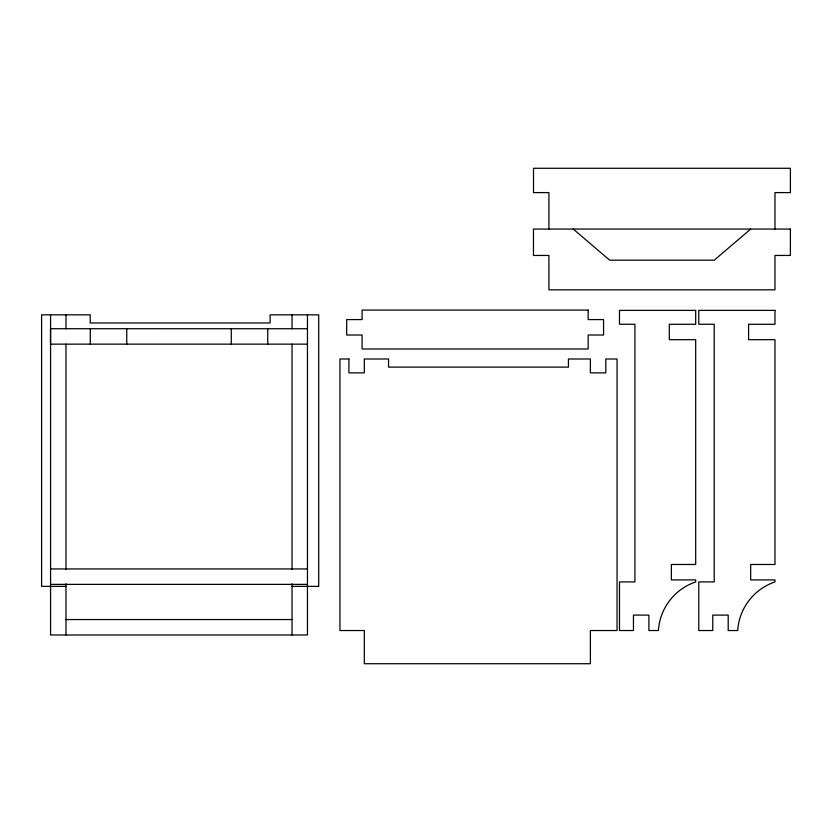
<?xml version="1.0" encoding="UTF-8"?>
<svg xmlns="http://www.w3.org/2000/svg" width="832" height="832" viewBox="0 0 832 832"><rect width="100%" height="100%" fill="white"/><g stroke="black" fill="none" stroke-linecap="round" stroke-linejoin="round"><path stroke-width="1.25" d="M750.682 229.06L714.22 260.187L609.7 260.187L573.238 229.06M307.455 328.734L50.523 328.713L50.523 344.146L307.455 344.146M50.565 568.942L307.455 568.942M50.565 584.376L307.455 584.376M65.978 586.373L41.6 586.373L41.6 314.839L90.22 314.839L90.22 322.972L270.098 322.972L270.098 314.839L318.708 314.839L318.708 586.373L292.042 586.373M65.978 619.559L292.042 619.559M774.987 229.06L774.987 192.598L790.4 192.598L790.4 168.282L533.51 168.282L533.51 192.598L548.922 192.598L548.922 229.06M307.455 314.839L307.455 634.993L50.565 634.993L50.565 314.839M292.042 314.839L292.042 328.734M292.042 344.146L292.042 569.546M292.042 583.783L292.042 634.993M267.738 328.713L267.738 344.146M231.275 328.713L231.275 344.146M126.755 328.713L126.755 344.146M90.293 328.713L90.293 344.146M65.978 314.839L65.978 328.734M65.978 344.146L65.978 569.546M65.978 583.783L65.978 634.993M790.4 229.06L533.468 229.06L533.468 255.445L548.922 255.445L548.922 289.827L774.987 289.827L774.987 255.445L790.4 255.445L790.4 229.06M588.162 310.086L362.097 310.086L362.097 319.582L346.684 319.582L346.684 335.015L362.097 335.015L362.097 348.993L588.162 348.993L588.162 335.015L603.564 335.015L603.564 319.582L588.162 319.582L588.162 310.086M695.687 310.378L619.486 310.378L619.486 324.251L634.92 324.251L634.92 581.922L619.486 581.922L619.486 630.531L633.464 630.531L633.464 615.098L648.898 615.098L648.898 630.531L658.403 630.531A55.037 55.037 0 0 1 695.687 581.922L695.687 579.914L671.382 579.914L671.382 564.481L695.687 564.481L695.687 339.685L669.292 339.685L669.292 324.272L695.687 324.272L695.687 310.378M774.987 310.378L698.786 310.378L698.786 324.251L714.22 324.251L714.22 581.922L698.786 581.922L698.786 630.531L712.764 630.531L712.764 615.098L728.198 615.098L728.198 630.531L737.703 630.531A55.037 55.037 0 0 1 774.987 581.922L774.987 579.914L750.682 579.914L750.682 564.481L774.987 564.481L774.987 339.685L748.592 339.685L748.592 324.272L774.987 324.272L774.987 310.378M348.91 358.998L339.945 358.998L339.945 630.531L364.322 630.531L364.322 663.718L590.387 663.718L590.387 630.531L617.053 630.531L617.053 358.998L605.8 358.998L605.8 372.871L590.387 372.871L590.387 358.998L568.433 358.998L568.433 367.12L388.554 367.12L388.554 358.998L364.322 358.998L364.322 372.871L348.91 372.871L348.91 358.998"/></g></svg>
